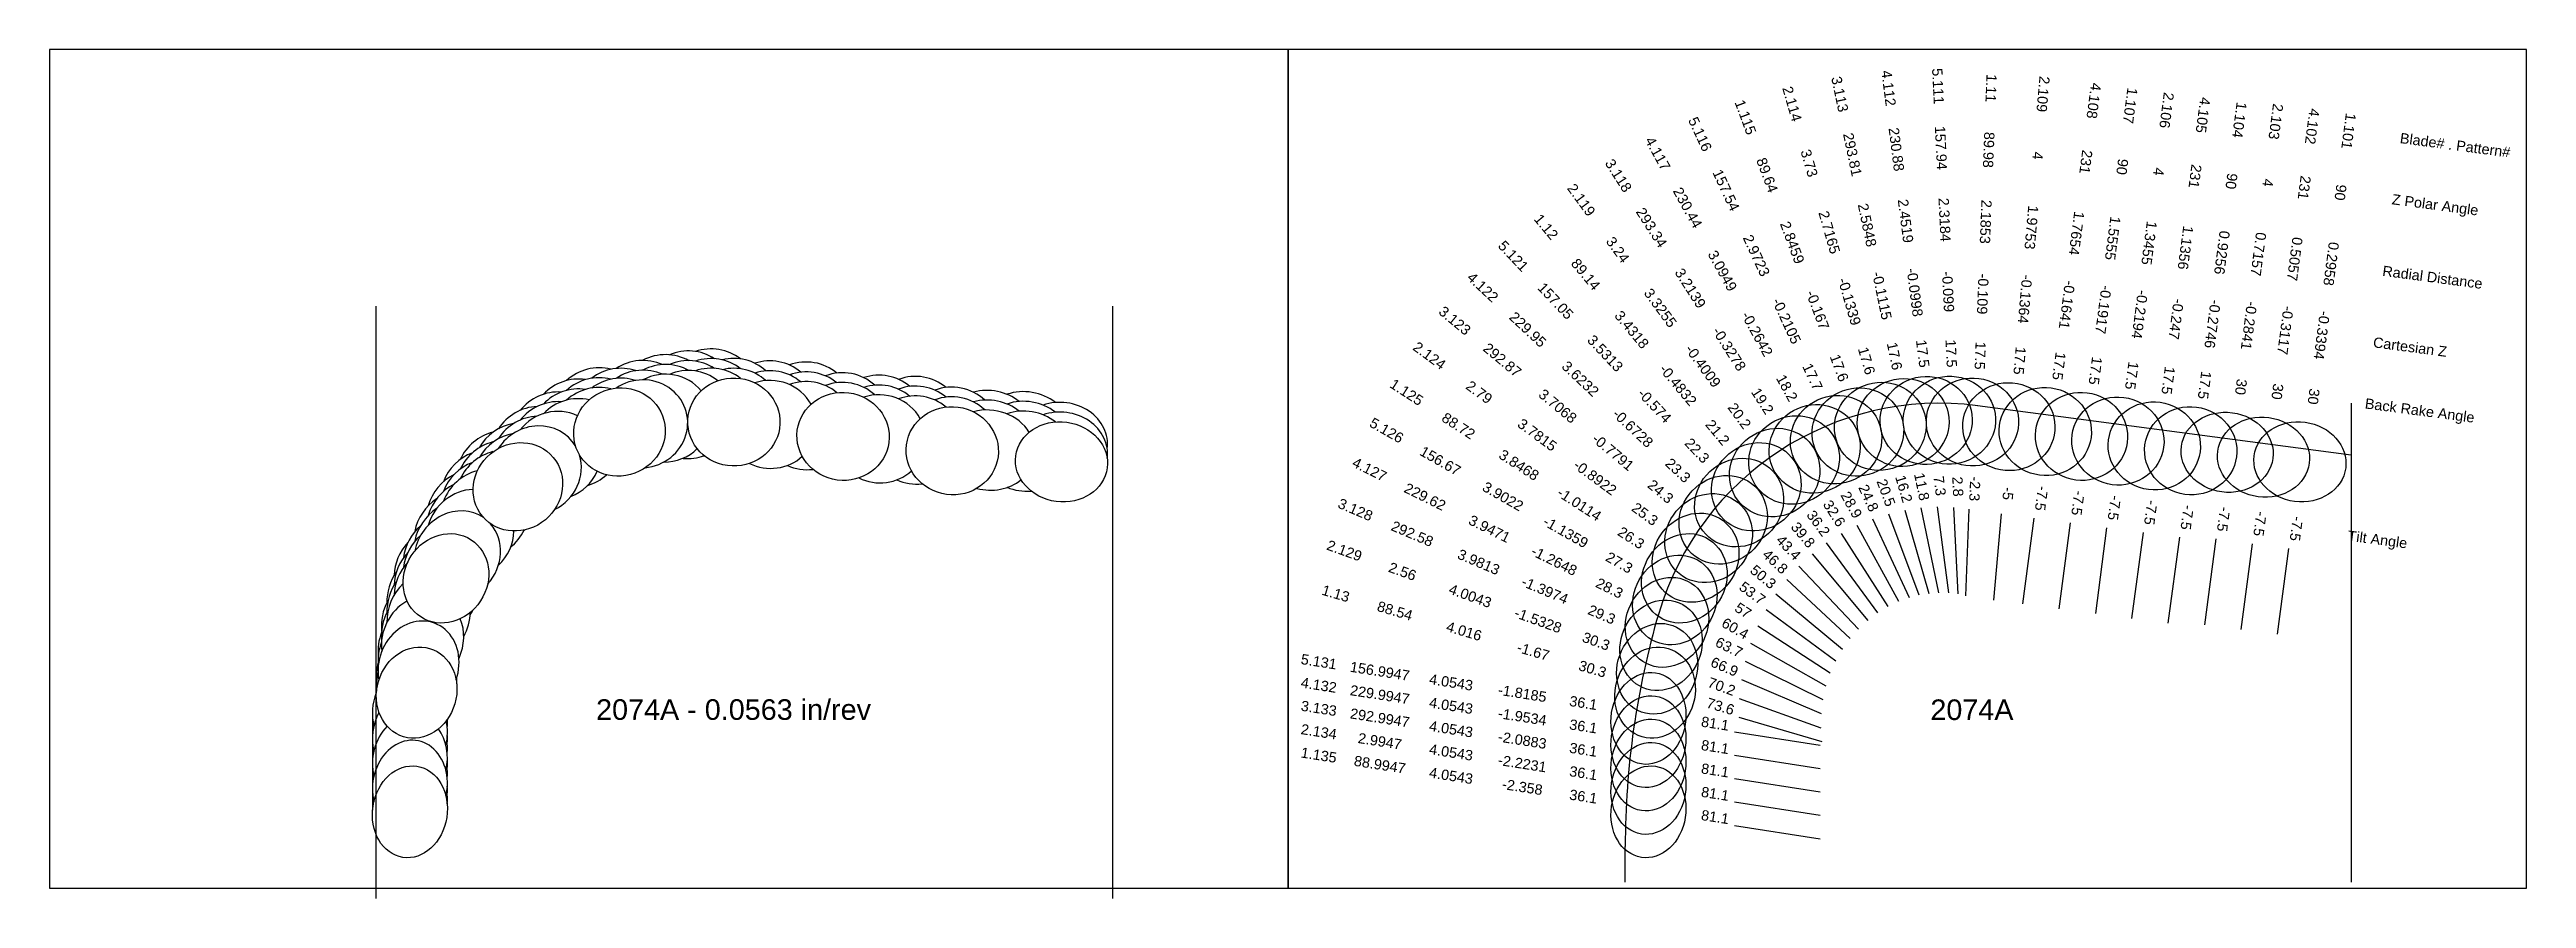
# Model space of a CAD drawing. Header units: inches. Extents: x 22.7 to 37, y 15.1 to 20.
import ezdxf
from ezdxf.enums import TextEntityAlignment as Align
from ezdxf.lldxf.tags import DXFTag

# ---------------------------------------------------------------- set-up
doc = ezdxf.new("R2010")
doc.units = ezdxf.units.IN
doc.header["$MEASUREMENT"] = 0
for name, color, linetype, true_color in [('Blade_1', 30, 'Continuous', 0xff7f00), ('Blade_2', 7, 'Continuous', 0xcccc00), ('Blade_3', 7, 'Continuous', 0x00cc00), ('Blade_4', 7, 'Continuous', 0x00cccc), ('Blade_5', 7, 'Continuous', 0x0066cc)]:
    doc.layers.add(name, color=color, linetype=linetype, true_color=true_color)
doc.layers.add('CLine', color=5, linetype='CENTER2')
doc.layers.add('Gage_Line', color=7, linetype='Continuous')
doc.layers.add('Print Box', color=7, linetype='Continuous', plot=False)
doc.styles.get("Standard").update_dxf_attribs({"font": 'arial.ttf'})
tags = doc.linetypes.add('CENTER2', pattern=[1.125, 0.75, -0.125, 0.125, -0.125]).pattern_tags.tags
tags[10:11] = [DXFTag(74, 4), DXFTag(75, 0), DXFTag(340, '0'), DXFTag(46, 0.0), DXFTag(50, 0.0), DXFTag(44, 0.0), DXFTag(45, 0.0)]
tags[8:9] = [DXFTag(74, 4), DXFTag(75, 0), DXFTag(340, '0'), DXFTag(46, 0.0), DXFTag(50, 0.0), DXFTag(44, 0.0), DXFTag(45, 0.0)]
tags[6:7] = [DXFTag(74, 4), DXFTag(75, 0), DXFTag(340, '0'), DXFTag(46, 0.0), DXFTag(50, 0.0), DXFTag(44, 0.0), DXFTag(45, 0.0)]
tags[4:5] = [DXFTag(74, 4), DXFTag(75, 0), DXFTag(340, '0'), DXFTag(46, 0.0), DXFTag(50, 0.0), DXFTag(44, 0.0), DXFTag(45, 0.0)]

msp = doc.modelspace()

# ---------------------------------------------------------------- linework, layer by layer
at = {"color": 7, "linetype": 'Continuous'}
for p, q in [((33.845, 17.986), (36, 17.702)), ((31.812, 15.236), (31.812, 15.441))]:
    msp.add_line(p, q, dxfattribs=at)
for centre, radius, start, end in [((33.625, 16.312), 1.687, 82.5, 163.6805), ((36.602, 15.441), 4.79, 163.6805, 180)]:
    msp.add_arc(centre, radius, start, end, dxfattribs=at)
at = {"layer": 'Blade_1'}
for p, q in [((33.331, 17.361), (33.506, 16.893)), ((33.794, 17.388), (33.774, 16.888)), ((34.379, 17.309), (34.314, 16.813)), ((35.009, 17.226), (34.943, 16.73)), ((35.638, 17.161), (35.573, 16.666)), ((32.891, 17.13), (33.211, 16.746)), ((32.576, 16.715), (32.995, 16.443)), ((32.467, 16.188), (32.947, 16.047)), ((32.443, 15.564), (32.937, 15.487))]:
    msp.add_line(p, q, dxfattribs=at)
for centre, major_axis, ratio, start_param, end_param in [((26.01, 17.946), (0.249, 0.093), 0.953095, 7.150744, 8.161013), ((26.01, 17.889), (0.249, 0.093), 0.953095, 7.150744, 8.161013), ((26.67, 18.004), (0.266, -0.011), 0.953717, 7.128668, 8.150759), ((26.67, 17.947), (0.266, -0.011), 0.953717, 7.128668, 8.150759), ((27.3, 17.921), (0.264, -0.035), 0.953717, 7.221242, 8.369591), ((27.3, 17.865), (0.264, -0.035), 0.953717, 7.221242, 8.369591), ((27.93, 17.838), (0.264, -0.035), 0.953717, 7.19928, 8.369809), ((27.93, 17.782), (0.264, -0.035), 0.953717, 7.19928, 8.369809), ((28.56, 17.773), (0.264, -0.035), 0.866025, 6.274467, 8.380592), ((25.424, 17.63), (0.204, 0.17), 0.93207, 7.288626, 8.242045), ((28.56, 17.717), (0.264, -0.035), 0.866025, 6.274467, 8.380592), ((25.424, 17.573), (0.204, 0.17), 0.93207, 7.288626, 8.242045), ((25.009, 17.101), (0.145, 0.223), 0.896561, 7.541912, 8.354782), ((25.009, 17.045), (0.145, 0.223), 0.896561, 7.541912, 8.354782), ((24.84, 16.443), (0.075, 0.255), 0.863542, 7.879563, 8.289311), ((24.84, 16.387), (0.075, 0.255), 0.863542, 7.879563, 8.289311), ((24.84, 16.387), (0.075, 0.255), 0.863542, 4.932804, 5.078573), ((24.801, 15.698), (0.041, 0.263), 0.808129, 1.58687, 1.868556), ((24.801, 15.755), (0.041, 0.263), 0.808129, 1.694206, 1.868556), ((24.801, 15.698), (0.041, 0.263), 0.808129, 4.796753, 5.078439), ((24.801, 15.755), (0.041, 0.263), 0.808129, 4.796753, 4.971103)]:
    msp.add_ellipse(centre, major_axis=major_axis, ratio=ratio, start_param=start_param, end_param=end_param, dxfattribs=at)
for centre, major_axis, ratio in [((26.67, 17.891), (0.266, -0.011), 0.953717), ((33.815, 17.891), (0.266, -0.011), 0.953717), ((26.01, 17.833), (0.249, 0.093), 0.953095), ((27.3, 17.808), (0.264, -0.035), 0.953717), ((33.154, 17.833), (0.249, 0.093), 0.953095), ((34.444, 17.808), (0.264, -0.035), 0.953717), ((27.93, 17.725), (0.264, -0.035), 0.953717), ((28.56, 17.661), (0.264, -0.035), 0.866025), ((35.074, 17.725), (0.264, -0.035), 0.953717), ((35.704, 17.661), (0.264, -0.035), 0.866025), ((25.424, 17.517), (0.204, 0.17), 0.93207), ((32.568, 17.517), (0.204, 0.17), 0.93207), ((25.009, 16.989), (0.145, 0.223), 0.896561), ((32.153, 16.989), (0.145, 0.223), 0.896561), ((24.84, 16.33), (0.075, 0.255), 0.863542), ((31.984, 16.33), (0.075, 0.255), 0.863542), ((24.801, 15.642), (0.041, 0.263), 0.808129), ((31.946, 15.642), (0.041, 0.263), 0.808129)]:
    msp.add_ellipse(centre, major_axis=major_axis, ratio=ratio, dxfattribs=at)
at = {"layer": 'Blade_2'}
for p, q in [((33.424, 17.383), (33.563, 16.902)), ((33.981, 17.362), (33.937, 16.864)), ((32.972, 17.193), (33.268, 16.79)), ((34.589, 17.281), (34.524, 16.786)), ((35.219, 17.217), (35.153, 16.721)), ((32.624, 16.81), (33.027, 16.513)), ((32.469, 16.296), (32.94, 16.127)), ((32.443, 15.699), (32.937, 15.622))]:
    msp.add_line(p, q, dxfattribs=at)
for centre, major_axis, ratio, start_param, end_param in [((26.139, 17.992), (0.255, 0.074), 0.953252, 7.120542, 8.178069), ((26.139, 17.936), (0.255, 0.074), 0.953252, 7.120542, 8.178069), ((26.139, 17.88), (0.255, 0.074), 0.953252, 4.51222, 8.178069), ((26.88, 17.99), (0.265, -0.023), 0.953717, 7.21463, 8.280377), ((26.88, 17.933), (0.265, -0.023), 0.953717, 7.21463, 8.280377), ((26.88, 17.877), (0.265, -0.023), 0.953717, 6.850433, 8.280377), ((27.51, 17.907), (0.264, -0.035), 0.953717, 7.259867, 8.326979), ((27.51, 17.85), (0.264, -0.035), 0.953717, 7.259867, 8.326979), ((27.51, 17.794), (0.264, -0.035), 0.953717, 6.894378, 8.326979), ((28.14, 17.842), (0.264, -0.035), 0.866025, 7.241735, 8.307576), ((28.14, 17.786), (0.264, -0.035), 0.866025, 7.241735, 8.307576), ((25.53, 17.725), (0.215, 0.157), 0.938362, 7.234355, 8.243373), ((25.53, 17.669), (0.215, 0.157), 0.938362, 7.234355, 8.243373), ((25.53, 17.613), (0.215, 0.157), 0.938362, 6.199875, 8.243373), ((28.14, 17.729), (0.264, -0.035), 0.866025, 6.890607, 8.307576), ((25.53, 17.613), (0.215, 0.157), 0.938362, 4.530876, 5.970058), ((26.88, 17.877), (0.265, -0.023), 0.953717, 4.325324, 5.56273), ((27.51, 17.794), (0.264, -0.035), 0.953717, 4.371671, 5.606716), ((25.074, 17.234), (0.158, 0.214), 0.904187, 7.46383, 8.344409), ((28.14, 17.729), (0.264, -0.035), 0.866025, 4.563799, 5.603346), ((25.074, 17.178), (0.158, 0.214), 0.904187, 7.46383, 8.344409), ((25.074, 17.121), (0.158, 0.214), 0.904187, 6.319484, 8.344409), ((25.074, 17.121), (0.158, 0.214), 0.904187, 4.602842, 6.087396), ((24.851, 16.481), (0.09, 0.25), 0.863565, 4.714935, 8.453741), ((24.851, 16.593), (0.09, 0.25), 0.863565, 7.83003, 8.357622), ((24.851, 16.537), (0.09, 0.25), 0.863565, 7.83003, 8.357622), ((24.801, 15.79), (0.041, 0.263), 0.808129, 4.619041, 8.329454), ((24.801, 15.847), (0.041, 0.263), 0.808129, 7.875048, 8.151741), ((24.801, 15.903), (0.041, 0.263), 0.808129, 7.98232, 8.151741), ((24.801, 15.847), (0.041, 0.263), 0.808129, 4.796753, 5.073446), ((24.801, 15.903), (0.041, 0.263), 0.808129, 4.796753, 4.966175)]:
    msp.add_ellipse(centre, major_axis=major_axis, ratio=ratio, start_param=start_param, end_param=end_param, dxfattribs=at)
for centre, major_axis, ratio in [((33.283, 17.866), (0.255, 0.074), 0.953252), ((34.025, 17.864), (0.265, -0.023), 0.953717), ((34.654, 17.781), (0.264, -0.035), 0.953717), ((32.674, 17.599), (0.215, 0.157), 0.938362), ((35.284, 17.716), (0.264, -0.035), 0.866025), ((32.218, 17.108), (0.158, 0.214), 0.904187), ((31.996, 16.467), (0.09, 0.25), 0.863565), ((31.946, 15.777), (0.041, 0.263), 0.808129)]:
    msp.add_ellipse(centre, major_axis=major_axis, ratio=ratio, dxfattribs=at)
at = {"layer": 'Blade_3'}
for p, q in [((33.518, 17.396), (33.62, 16.906)), ((33.057, 17.248), (33.327, 16.827)), ((32.68, 16.899), (33.065, 16.58)), ((32.482, 16.405), (32.942, 16.209)), ((32.443, 15.834), (32.937, 15.757))]:
    msp.add_line(p, q, dxfattribs=at)
for centre, major_axis, ratio, start_param, end_param in [((26.271, 18.026), (0.26, 0.054), 0.953394, 7.106955, 8.153113), ((26.271, 17.969), (0.26, 0.054), 0.953394, 7.106955, 8.153113), ((26.271, 17.913), (0.26, 0.054), 0.953394, 6.738249, 8.153113), ((25.642, 17.809), (0.224, 0.143), 0.944365, 7.186384, 8.209899), ((25.642, 17.753), (0.224, 0.143), 0.944365, 7.186384, 8.209899), ((25.642, 17.697), (0.224, 0.143), 0.944365, 6.811687, 8.209899), ((26.271, 17.913), (0.26, 0.054), 0.953394, 4.494371, 5.305292), ((25.149, 17.358), (0.17, 0.205), 0.911558, 7.397606, 8.308281), ((25.642, 17.697), (0.224, 0.143), 0.944365, 4.512073, 5.326337), ((25.149, 17.302), (0.17, 0.205), 0.911558, 7.397606, 8.308281), ((25.149, 17.245), (0.17, 0.205), 0.911558, 6.957801, 8.308281), ((25.149, 17.245), (0.17, 0.205), 0.911558, 4.580945, 5.423139), ((24.874, 16.627), (0.104, 0.245), 0.872181, 7.124999, 8.437767), ((24.874, 16.74), (0.104, 0.245), 0.872181, 7.744443, 8.416717), ((24.874, 16.683), (0.104, 0.245), 0.872181, 7.744443, 8.416717), ((24.874, 16.627), (0.104, 0.245), 0.872181, 4.682137, 5.581429), ((24.801, 15.936), (0.041, 0.263), 0.808129, 7.128079, 8.324333), ((24.801, 15.993), (0.041, 0.263), 0.808129, 7.876955, 8.151741), ((24.801, 16.049), (0.041, 0.263), 0.808129, 7.984203, 8.151741), ((24.801, 15.936), (0.041, 0.263), 0.808129, 4.624161, 5.610082), ((24.801, 15.993), (0.041, 0.263), 0.808129, 4.796753, 5.071539), ((24.801, 16.049), (0.041, 0.263), 0.808129, 4.796753, 4.964291)]:
    msp.add_ellipse(centre, major_axis=major_axis, ratio=ratio, start_param=start_param, end_param=end_param, dxfattribs=at)
for centre, major_axis, ratio in [((33.415, 17.888), (0.26, 0.054), 0.953394), ((32.786, 17.672), (0.224, 0.143), 0.944365), ((32.293, 17.221), (0.17, 0.205), 0.911558), ((32.019, 16.603), (0.104, 0.245), 0.872181), ((31.946, 15.912), (0.041, 0.263), 0.808129)]:
    msp.add_ellipse(centre, major_axis=major_axis, ratio=ratio, dxfattribs=at)
at = {"layer": 'Blade_4'}
for p, q in [((33.148, 17.295), (33.389, 16.857)), ((33.612, 17.401), (33.676, 16.905)), ((34.169, 17.337), (34.104, 16.841)), ((34.799, 17.254), (34.733, 16.758)), ((35.429, 17.189), (35.363, 16.693)), ((32.744, 16.983), (33.109, 16.641)), ((32.504, 16.512), (32.952, 16.29)), ((32.443, 15.969), (32.937, 15.892))]:
    msp.add_line(p, q, dxfattribs=at)
for centre, major_axis, ratio, start_param, end_param in [((26.404, 18.047), (0.264, 0.034), 0.953515, 7.115893, 8.140437), ((25.761, 17.883), (0.233, 0.128), 0.950085, 7.170373, 8.179782), ((26.404, 17.991), (0.264, 0.034), 0.953515, 7.115893, 8.140437), ((26.404, 17.934), (0.264, 0.034), 0.953515, 7.02177, 8.140437), ((27.09, 17.983), (0.264, -0.035), 0.953717, 7.266623, 8.360939), ((27.09, 17.926), (0.264, -0.035), 0.953717, 7.266623, 8.360939), ((27.72, 17.9), (0.264, -0.035), 0.953717, 7.266561, 8.363161), ((25.761, 17.826), (0.233, 0.128), 0.950085, 7.170373, 8.179782), ((25.761, 17.77), (0.233, 0.128), 0.950085, 7.087741, 8.179782), ((27.09, 17.87), (0.264, -0.035), 0.953717, 7.266623, 8.360939), ((27.72, 17.844), (0.264, -0.035), 0.953717, 7.266561, 8.363161), ((27.72, 17.787), (0.264, -0.035), 0.953717, 7.266561, 8.363161), ((28.35, 17.835), (0.264, -0.035), 0.866025, 7.248625, 8.374225), ((28.35, 17.779), (0.264, -0.035), 0.866025, 7.248625, 8.374225), ((28.35, 17.723), (0.264, -0.035), 0.866025, 7.248625, 8.374225), ((25.232, 17.474), (0.182, 0.194), 0.918668, 7.357229, 8.279185), ((25.232, 17.418), (0.182, 0.194), 0.918668, 7.357229, 8.279185), ((25.232, 17.362), (0.182, 0.194), 0.918668, 7.247496, 8.279185), ((25.761, 17.77), (0.233, 0.128), 0.950085, 4.483599, 4.9577), ((26.404, 17.934), (0.264, 0.034), 0.953515, 4.486806, 4.95337), ((27.09, 17.87), (0.264, -0.035), 0.953717, 4.406693, 4.973878), ((27.72, 17.787), (0.264, -0.035), 0.953717, 4.409547, 4.974211), ((28.35, 17.723), (0.264, -0.035), 0.866025, 4.41924, 4.958549), ((25.232, 17.362), (0.182, 0.194), 0.918668, 4.560737, 5.045893), ((24.909, 16.882), (0.118, 0.238), 0.880554, 7.671489, 8.404688), ((24.909, 16.77), (0.118, 0.238), 0.880554, 7.449765, 8.404688), ((24.909, 16.826), (0.118, 0.238), 0.880554, 7.671489, 8.404688), ((24.909, 16.77), (0.118, 0.238), 0.880554, 4.658986, 5.209923), ((24.801, 16.081), (0.041, 0.263), 0.808129, 7.446226, 8.322379), ((24.801, 16.137), (0.041, 0.263), 0.808129, 7.873956, 8.151741), ((24.801, 16.194), (0.041, 0.263), 0.808129, 7.981242, 8.151741), ((24.801, 16.081), (0.041, 0.263), 0.808129, 4.626116, 5.168062), ((24.801, 16.137), (0.041, 0.263), 0.808129, 4.796753, 4.984993)]:
    msp.add_ellipse(centre, major_axis=major_axis, ratio=ratio, start_param=start_param, end_param=end_param, dxfattribs=at)
for centre, major_axis, ratio in [((33.548, 17.9), (0.264, 0.034), 0.953515), ((32.905, 17.736), (0.233, 0.128), 0.950085), ((34.235, 17.836), (0.264, -0.035), 0.953717), ((34.864, 17.753), (0.264, -0.035), 0.953717), ((35.494, 17.688), (0.264, -0.035), 0.866025), ((32.377, 17.327), (0.182, 0.194), 0.918668), ((32.053, 16.735), (0.118, 0.238), 0.880554), ((31.946, 16.047), (0.041, 0.263), 0.808129)]:
    msp.add_ellipse(centre, major_axis=major_axis, ratio=ratio, dxfattribs=at)
at = {"layer": 'Blade_5'}
for p, q in [((33.239, 17.333), (33.449, 16.879)), ((33.706, 17.398), (33.731, 16.899)), ((32.814, 17.06), (33.158, 16.696)), ((32.535, 16.615), (32.97, 16.368)), ((32.443, 16.104), (32.937, 16.027))]:
    msp.add_line(p, q, dxfattribs=at)
for centre, major_axis, ratio, start_param, end_param in [((26.537, 18.059), (0.266, 0.013), 0.953612, 7.110739, 8.149066), ((25.883, 17.948), (0.241, 0.112), 0.952922, 7.139347, 8.177478), ((25.883, 17.891), (0.241, 0.112), 0.952922, 7.139347, 8.177478), ((26.537, 18.003), (0.266, 0.013), 0.953612, 7.110739, 8.149066), ((26.537, 17.947), (0.266, 0.013), 0.953612, 7.110739, 8.149066), ((25.883, 17.835), (0.241, 0.112), 0.952922, 7.139347, 8.177478), ((25.324, 17.584), (0.193, 0.183), 0.925504, 7.305178, 8.266684), ((25.324, 17.528), (0.193, 0.183), 0.925504, 7.305178, 8.266684), ((25.324, 17.472), (0.193, 0.183), 0.925504, 7.305178, 8.266684), ((26.537, 17.947), (0.266, 0.013), 0.953612, 4.497509, 4.533458), ((24.953, 17.023), (0.131, 0.231), 0.888682, 7.593628, 8.383878), ((25.324, 17.472), (0.193, 0.183), 0.925504, 4.548897, 4.563072), ((24.953, 16.966), (0.131, 0.231), 0.888682, 7.593628, 8.383878), ((24.953, 16.91), (0.131, 0.231), 0.888682, 7.593628, 8.383878), ((24.953, 16.91), (0.131, 0.231), 0.888682, 4.638477, 4.774377), ((24.801, 16.227), (0.041, 0.263), 0.808129, 7.585038, 8.325453)]:
    msp.add_ellipse(centre, major_axis=major_axis, ratio=ratio, start_param=start_param, end_param=end_param, dxfattribs=at)
for centre, major_axis, ratio in [((33.682, 17.901), (0.266, 0.013), 0.953612), ((33.028, 17.789), (0.241, 0.112), 0.952922), ((32.469, 17.426), (0.193, 0.183), 0.925504), ((32.098, 16.864), (0.131, 0.231), 0.888682), ((31.946, 16.181), (0.041, 0.263), 0.808129)]:
    msp.add_ellipse(centre, major_axis=major_axis, ratio=ratio, dxfattribs=at)
at = {"layer": 'CLine'}
msp.add_line((36, 18), (36, 15.236), dxfattribs=at)
at = {"layer": 'Gage_Line'}
for p, q in [((24.606, 15.142), (24.606, 18.559)), ((28.856, 15.142), (28.856, 18.559))]:
    msp.add_line(p, q, dxfattribs=at)
at = {"layer": 'Print Box'}
for points in [[(22.722, 15.202), (29.867, 15.202), (29.867, 20.04), (22.722, 20.04)], [(29.867, 15.202), (37.011, 15.202), (37.011, 20.04), (29.867, 20.04)]]:
    msp.add_lwpolyline(points, close=True, dxfattribs=at)

# ---------------------------------------------------------------- texts
for s, height, p in [('Blade# . Pattern#', 0.05937, (36.282, 19.53)), ('Z Polar Angle', 0.05937, (36.235, 19.177)), ('Radial Distance', 0.05937, (36.181, 18.764)), ('Cartesian Z', 0.05937, (36.127, 18.352)), ('Back Rake Angle', 0.05937, (36.08, 17.999)), ('Tilt Angle', 0.0594, (35.98, 17.236))]:
    msp.add_text(s, height=height, rotation=352.5).set_placement(p, align=Align.MIDDLE_LEFT)
for s, height, p in [('2074A - 0.0563 in/rev', 0.11875, (26.668, 16.232)), ('2074A', 0.1187, (33.812, 16.231))]:
    msp.add_text(s, height=height).set_placement(p, align=Align.MIDDLE_CENTER)
at = {"layer": 'Blade_1'}
for s, rotation, p in [('1.11', 267.6696, (33.893, 19.818)), ('1.115', 290.5339, (32.478, 19.639)), ('1.107', 262.5, (34.696, 19.72)), ('1.104', 262.5, (35.326, 19.637)), ('1.101', 262.5, (35.956, 19.573)), ('89.98', 267.6696, (33.879, 19.462)), ('89.64', 290.5339, (32.603, 19.305)), ('90', 262.5, (34.65, 19.367)), ('90', 262.5, (35.28, 19.284)), ('2.1853', 267.6696, (33.862, 19.047)), ('90', 262.5, (35.909, 19.219)), ('1.12', 309.8211, (31.333, 18.998)), ('2.8459', 290.5339, (32.748, 18.916)), ('1.5555', 262.5, (34.595, 18.955)), ('0.9256', 262.5, (35.225, 18.872)), ('0.2958', 262.5, (35.855, 18.807)), ('89.14', 309.8211, (31.561, 18.724)), ('-0.109', 267.6696, (33.845, 18.631)), ('-0.167', 290.5339, (32.894, 18.527)), ('-0.1917', 262.5, (34.541, 18.543)), ('-0.2746', 262.5, (35.171, 18.46)), ('3.4318', 309.8211, (31.827, 18.405)), ('-0.3394', 262.5, (35.801, 18.395)), ('17.5', 267.6696, (33.83, 18.275)), ('-0.4832', 309.8211, (32.094, 18.086)), ('17.6', 290.5339, (33.019, 18.193)), ('17.5', 262.5, (34.495, 18.19)), ('17.5', 262.5, (35.125, 18.107)), ('1.125', 327.0426, (30.535, 18.038)), ('30', 262.5, (35.754, 18.042)), ('88.72', 327.0426, (30.834, 17.844)), ('21.2', 309.8211, (32.322, 17.812)), ('3.8468', 327.0426, (31.183, 17.618)), ('-1.0114', 327.0426, (31.531, 17.392)), ('20.5', 290.5339, (33.289, 17.473)), ('-2.3', 267.6696, (33.799, 17.507)), ('-7.5', 262.5, (34.394, 17.427)), ('39.8', 309.8211, (32.815, 17.221)), ('-7.5', 262.5, (35.024, 17.344)), ('-7.5', 262.5, (35.654, 17.279)), ('26.3', 327.0426, (31.83, 17.198)), ('1.13', 343.6308, (30.134, 16.873)), ('88.54', 343.6308, (30.475, 16.773)), ('4.016', 343.6308, (30.874, 16.656)), ('57', 327.0426, (32.476, 16.779)), ('-1.67', 343.6308, (31.273, 16.539)), ('30.3', 343.6308, (31.615, 16.438)), ('73.6', 343.6308, (32.353, 16.222)), ('1.135', 351.116, (30.04, 15.94)), ('88.9947', 351.116, (30.392, 15.885)), ('4.0543', 351.116, (30.803, 15.821)), ('-2.358', 351.116, (31.214, 15.756)), ('36.1', 351.116, (31.566, 15.701)), ('81.1', 351.116, (32.326, 15.583))]:
    msp.add_text(s, height=0.0594, rotation=rotation, dxfattribs=at).set_placement(p, align=Align.CENTER)
at = {"layer": 'Blade_2'}
for s, rotation, p in [('2.109', 265, (34.193, 19.785)), ('2.114', 286.1933, (32.746, 19.718)), ('2.106', 262.5, (34.906, 19.693)), ('2.103', 262.5, (35.536, 19.628)), ('3.73', 286.1933, (32.845, 19.376)), ('4', 265, (34.162, 19.43)), ('4', 262.5, (34.86, 19.339)), ('4', 262.5, (35.49, 19.275)), ('2.119', 306.2249, (31.535, 19.155)), ('2.7165', 286.1933, (32.961, 18.977)), ('1.9753', 265, (34.126, 19.016)), ('1.3455', 262.5, (34.805, 18.927)), ('3.24', 306.2249, (31.745, 18.867)), ('0.7157', 262.5, (35.435, 18.863)), ('-0.1364', 265, (34.089, 18.602)), ('3.3255', 306.2249, (31.991, 18.532)), ('-0.1339', 286.1933, (33.077, 18.578)), ('-0.2194', 262.5, (34.751, 18.515)), ('-0.2841', 262.5, (35.381, 18.451)), ('2.124', 323.6799, (30.665, 18.25)), ('-0.4009', 306.2249, (32.237, 18.197)), ('17.6', 286.1933, (33.176, 18.236)), ('17.5', 265, (34.058, 18.247)), ('17.5', 262.5, (34.705, 18.162)), ('2.79', 323.6799, (30.952, 18.039)), ('30', 262.5, (35.335, 18.097)), ('3.7815', 323.6799, (31.287, 17.793)), ('20.2', 306.2249, (32.447, 17.909)), ('-0.8922', 323.6799, (31.621, 17.547)), ('16.2', 286.1933, (33.391, 17.497)), ('-5', 265, (33.991, 17.48)), ('-7.5', 262.5, (34.604, 17.399)), ('25.3', 323.6799, (31.908, 17.336)), ('36.2', 306.2249, (32.902, 17.289)), ('-7.5', 262.5, (35.234, 17.334)), ('2.129', 340.1714, (30.182, 17.121)), ('2.56', 340.1714, (30.517, 17.001)), ('4.0043', 340.1714, (30.908, 16.86)), ('53.7', 323.6799, (32.528, 16.88)), ('-1.5328', 340.1714, (31.299, 16.719)), ('30.3', 340.1714, (31.634, 16.598)), ('70.2', 340.1714, (32.358, 16.337)), ('2.134', 351.116, (30.04, 16.075)), ('2.9947', 351.116, (30.392, 16.02)), ('4.0543', 351.116, (30.803, 15.956)), ('-2.2231', 351.116, (31.214, 15.891)), ('36.1', 351.116, (31.566, 15.836)), ('81.1', 351.116, (32.326, 15.717))]:
    msp.add_text(s, height=0.0594, rotation=rotation, dxfattribs=at).set_placement(p, align=Align.CENTER)
at = {"layer": 'Blade_3'}
for s, rotation, p in [('3.113', 281.7838, (33.021, 19.776)), ('293.81', 281.7838, (33.094, 19.428)), ('3.118', 302.5836, (31.748, 19.297)), ('2.5848', 281.7838, (33.179, 19.021)), ('293.34', 302.5836, (31.939, 18.997)), ('3.2139', 302.5836, (32.163, 18.647)), ('-0.1115', 281.7838, (33.264, 18.614)), ('3.123', 320.2764, (30.81, 18.453)), ('292.87', 320.2764, (31.084, 18.226)), ('-0.3278', 302.5836, (32.387, 18.297)), ('17.6', 281.7838, (33.337, 18.265)), ('3.7068', 320.2764, (31.404, 17.96)), ('19.2', 302.5836, (32.579, 17.996)), ('-0.7791', 320.2764, (31.723, 17.694)), ('11.8', 281.7838, (33.494, 17.512)), ('3.128', 336.9354, (30.244, 17.358)), ('24.3', 320.2764, (31.997, 17.467)), ('32.6', 302.5836, (32.993, 17.348)), ('292.58', 336.9354, (30.572, 17.219)), ('3.9813', 336.9354, (30.955, 17.056)), ('50.3', 320.2764, (32.589, 16.975)), ('-1.3974', 336.9354, (31.337, 16.893)), ('29.3', 336.9354, (31.665, 16.753)), ('66.9', 336.9354, (32.373, 16.452)), ('3.133', 351.116, (30.04, 16.21)), ('292.9947', 351.116, (30.392, 16.155)), ('4.0543', 351.116, (30.803, 16.09)), ('-2.0883', 351.116, (31.214, 16.026)), ('36.1', 351.116, (31.566, 15.971)), ('81.1', 351.116, (32.326, 15.852))]:
    msp.add_text(s, height=0.0594, rotation=rotation, dxfattribs=at).set_placement(p, align=Align.CENTER)
at = {"layer": 'Blade_4'}
for s, rotation, p in [('4.112', 277.3385, (33.302, 19.813)), ('4.108', 262.5, (34.486, 19.748)), ('4.105', 262.5, (35.116, 19.665)), ('230.88', 277.3385, (33.347, 19.46)), ('4.102', 262.5, (35.746, 19.6)), ('4.117', 298.858, (31.974, 19.425)), ('231', 262.5, (34.44, 19.395)), ('231', 262.5, (35.07, 19.312)), ('231', 262.5, (35.7, 19.247)), ('230.44', 298.858, (32.146, 19.113)), ('2.4519', 277.3385, (33.4, 19.047)), ('1.7654', 262.5, (34.386, 18.983)), ('1.1356', 262.5, (35.015, 18.9)), ('3.0949', 298.858, (32.347, 18.749)), ('0.5057', 262.5, (35.645, 18.835)), ('4.122', 316.8272, (30.97, 18.647)), ('-0.0998', 277.3385, (33.453, 18.635)), ('-0.1641', 262.5, (34.331, 18.571)), ('-0.247', 262.5, (34.961, 18.488)), ('229.95', 316.8272, (31.23, 18.403)), ('-0.2642', 298.858, (32.547, 18.385)), ('-0.3117', 262.5, (35.591, 18.423)), ('17.5', 277.3385, (33.499, 18.282)), ('17.5', 262.5, (34.285, 18.217)), ('3.6232', 316.8272, (31.533, 18.119)), ('18.2', 298.858, (32.719, 18.073)), ('17.5', 262.5, (34.915, 18.134)), ('30', 262.5, (35.545, 18.07)), ('-0.6728', 316.8272, (31.836, 17.834)), ('4.127', 333.672, (30.324, 17.591)), ('23.3', 316.8272, (32.096, 17.59)), ('7.3', 277.3385, (33.597, 17.519)), ('229.62', 333.672, (30.644, 17.433)), ('28.9', 298.858, (33.091, 17.399)), ('-7.5', 262.5, (34.184, 17.454)), ('-7.5', 262.5, (34.814, 17.372)), ('3.9471', 333.672, (31.016, 17.248)), ('-7.5', 262.5, (35.444, 17.307)), ('-1.2648', 333.672, (31.389, 17.064)), ('46.8', 316.8272, (32.657, 17.064)), ('28.3', 333.672, (31.708, 16.906)), ('63.7', 333.672, (32.398, 16.565)), ('4.132', 351.116, (30.04, 16.344)), ('229.9947', 351.116, (30.392, 16.289)), ('4.0543', 351.116, (30.803, 16.225)), ('-1.9534', 351.116, (31.214, 16.161)), ('36.1', 351.116, (31.566, 16.106)), ('81.1', 351.116, (32.326, 15.987))]:
    msp.add_text(s, height=0.0594, rotation=rotation, dxfattribs=at).set_placement(p, align=Align.CENTER)
at = {"layer": 'Blade_5'}
for s, rotation, p in [('5.111', 272.8246, (33.587, 19.827)), ('5.116', 294.8486, (32.217, 19.539)), ('157.94', 272.8246, (33.604, 19.471)), ('157.54', 294.8486, (32.367, 19.216)), ('2.3184', 272.8246, (33.625, 19.056)), ('5.121', 313.3524, (31.145, 18.828)), ('2.9723', 294.8486, (32.542, 18.839)), ('-0.099', 272.8246, (33.645, 18.641)), ('157.05', 313.3524, (31.389, 18.569)), ('-0.2105', 294.8486, (32.716, 18.462)), ('3.5313', 313.3524, (31.675, 18.267)), ('17.5', 272.8246, (33.663, 18.285)), ('17.7', 294.8486, (32.866, 18.139)), ('-0.574', 313.3524, (31.96, 17.965)), ('5.126', 330.3788, (30.421, 17.817)), ('156.67', 330.3788, (30.731, 17.641)), ('22.3', 313.3524, (32.205, 17.706)), ('3.9022', 330.3788, (31.092, 17.436)), ('24.8', 294.8486, (33.189, 17.44)), ('2.8', 272.8246, (33.701, 17.517)), ('-1.1359', 330.3788, (31.454, 17.23)), ('43.4', 313.3524, (32.733, 17.146)), ('27.3', 330.3788, (31.763, 17.054)), ('60.4', 330.3788, (32.432, 16.674)), ('5.131', 351.116, (30.04, 16.479)), ('156.9947', 351.116, (30.392, 16.424)), ('4.0543', 351.116, (30.803, 16.36)), ('-1.8185', 351.116, (31.214, 16.296)), ('36.1', 351.116, (31.566, 16.241)), ('81.1', 351.116, (32.326, 16.122))]:
    msp.add_text(s, height=0.0594, rotation=rotation, dxfattribs=at).set_placement(p, align=Align.CENTER)

doc.saveas('drawing.dxf')
